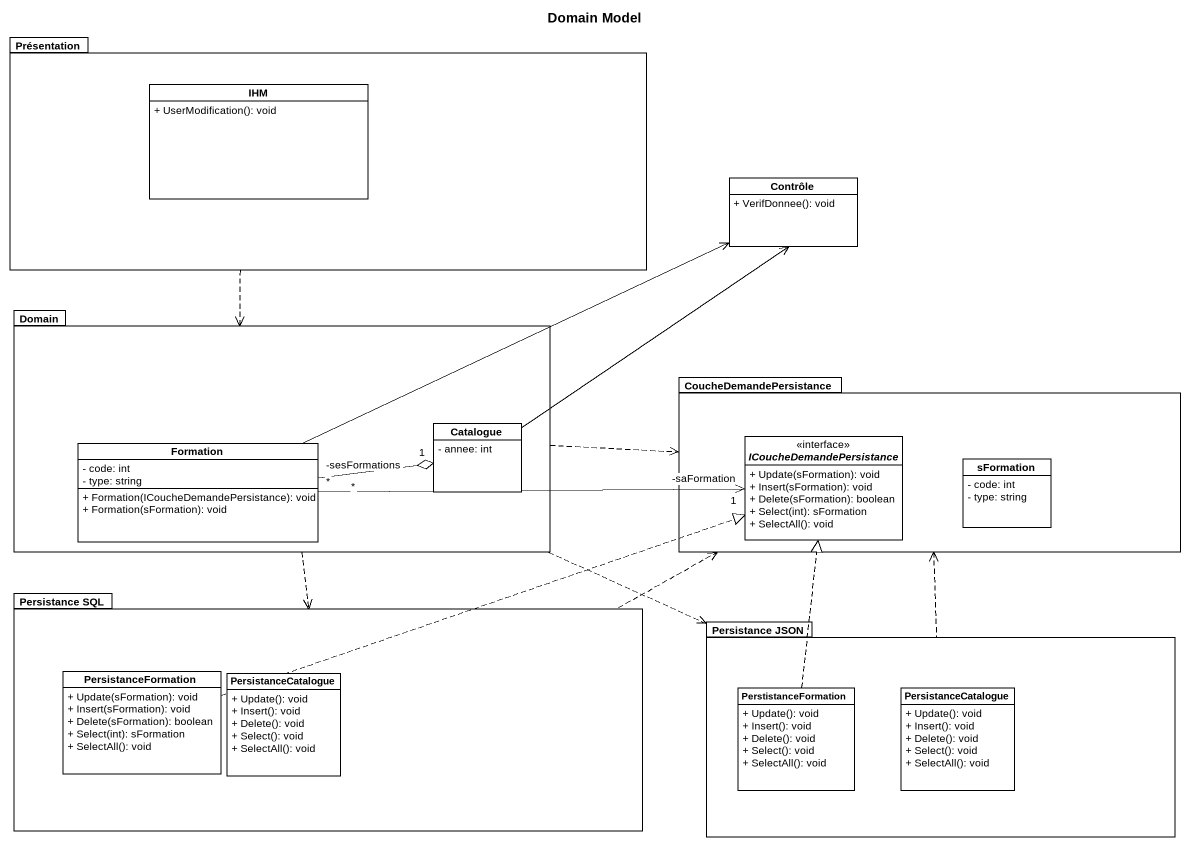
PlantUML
@startuml
title Domain Model
hide circle
hide empty members
skinparam classAttributeIconSize 0
package Présentation {
  class IHM {
    + UserModification(): void
  }
}
class Contrôle {
  + VerifDonnee(): void
}
package Domain {
  class Formation {
    - code: int
    - type: string
    + Formation(ICoucheDemandePersistance): void
    + Formation(sFormation): void
  }
  class Catalogue {
    - annee: int
  }
}
package CoucheDemandePersistance {
  interface ICoucheDemandePersistance <<interface>> {
    + Update(sFormation): void
    + Insert(sFormation): void
    + Delete(sFormation): boolean
    + Select(int): sFormation
    + SelectAll(): void
  }
  class sFormation {
    - code: int
    - type: string
  }
}
package "Persistance SQL" as Persistance_SQL {
  class PersistanceFormation {
    + Update(sFormation): void
    + Insert(sFormation): void
    + Delete(sFormation): boolean
    + Select(int): sFormation
    + SelectAll(): void
  }
  class PersistanceCatalogue {
    + Update(): void
    + Insert(): void
    + Delete(): void
    + Select(): void
    + SelectAll(): void
  }
}
package "Persistance JSON" as Persistance_JSON {
  class PerstistanceFormation {
    + Update(): void
    + Insert(): void
    + Delete(): void
    + Select(): void
    + SelectAll(): void
  }
  class "PersistanceCatalogue" as PersistanceCatalogue_2 {
    + Update(): void
    + Insert(): void
    + Delete(): void
    + Select(): void
    + SelectAll(): void
  }
}
Présentation ..> Domain
Contrôle <-left- Formation
Contrôle <-- Catalogue
Domain .right.> CoucheDemandePersistance
Domain ..> Persistance_SQL
Domain .right.> Persistance_JSON
CoucheDemandePersistance <.left. Persistance_SQL
CoucheDemandePersistance <.. Persistance_JSON
Formation "-sesFormations\n*" -right-o "1" Catalogue
Formation "*" -right-> "-saFormation\n1" ICoucheDemandePersistance
PersistanceFormation .right.|> ICoucheDemandePersistance
PerstistanceFormation .up.|> ICoucheDemandePersistance
@enduml
